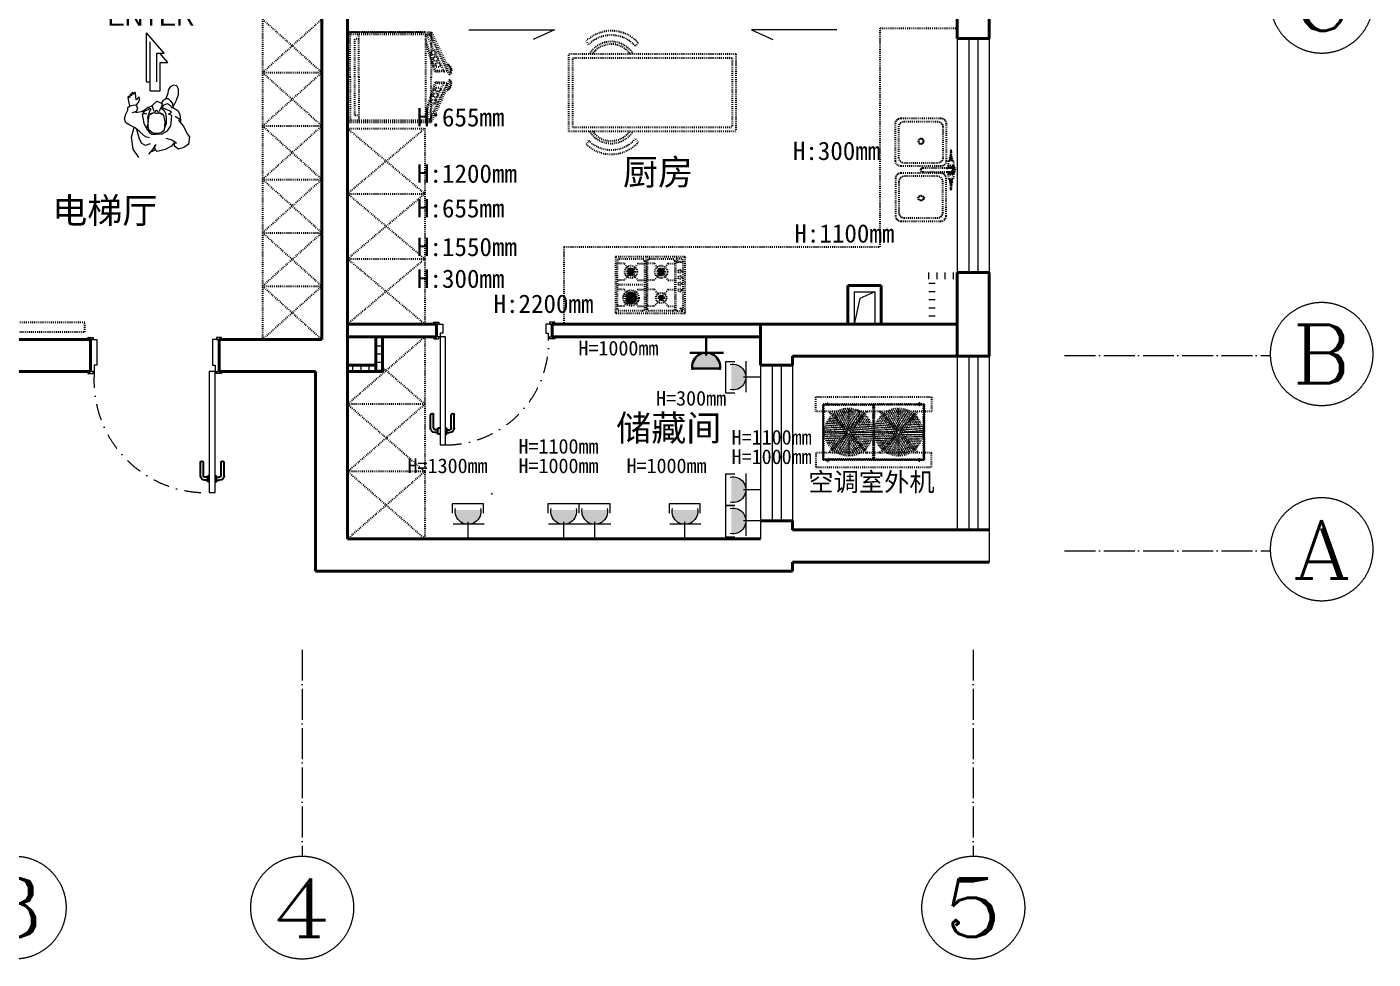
# Model space of a CAD drawing. Header units: millimetres. Extents: x -64529 to 3079702, y -28926 to 77119.
# Drawn here: x -51058 to -40590, y -1247 to 6000 of the extents above; entities that cross this region are included whole.
import ezdxf
from ezdxf.enums import TextEntityAlignment as Align

# ---------------------------------------------------------------- set-up
doc = ezdxf.new("R2010")
doc.units = ezdxf.units.MM
doc.header["$LTSCALE"] = 10
for name, pattern in [('ACAD_ISO03W100', [30, 12, -18]), ('ACAD_ISO04W100', [30.5, 24, -3, 0.5, -3]), ('DASH', [0.35, 0.25, -0.1]), ('DASHDOT', [25.4, 12.7, -6.35, 0, -6.35])]:
    doc.linetypes.add(name, pattern=pattern)
doc.layers.get('0').update_dxf_attribs({"color": 255})
for name, color, linetype, lineweight in [('1原始户型图', 7, 'Continuous', 40), ('1弱电插座布置图', 6, 'Continuous', 30), ('1强电插座布置图', 1, 'Continuous', 30), ('A__轴线', 3, 'ACAD_ISO04W100', 0), ('P—平面—门', 250, 'Continuous', 0), ('入户小人', 251, 'Continuous', 5), ('图层1', 7, 'Continuous', 40), ('墙', 6, 'Continuous', 0), ('实创-家具', 1, 'Continuous', 5), ('家具线', 52, 'Continuous', 15), ('平面', 45, 'Continuous', 5), ('新建墙', 1, 'Continuous', 0), ('标注', 250, 'Continuous', 0), ('门窗', 5, 'Continuous', 9), ('黄安－轨迹', 144, 'DASHDOT', 15)]:
    doc.layers.add(name, color=color, linetype=linetype, lineweight=lineweight)
for name, color, linetype in [('A—缺憾分析文字', 40, 'Continuous'), ('家具内线', 8, 'Continuous'), ('家具细线', 38, 'Continuous')]:
    doc.layers.add(name, color=color, linetype=linetype)
doc.styles.add('_TCH_AXIS', font='COMPLEX', dxfattribs={"bigfont": 'GBCBIG'})
doc.styles.add('COMPLEX', font='COMPLEX')
doc.styles.get("Standard").update_dxf_attribs({"font": ''})
doc.styles.add('宋体', font='', dxfattribs={"height": 2.5})
doc.styles.get('Standard').set_extended_font_data('SimSun')
doc.styles.get('宋体').set_extended_font_data('SimSun')

# ---------------------------------------------------------------- blocks, each defined once
blk = doc.blocks.new('fewfwfew')
at = {"layer": '家具内线'}
for p, q in [((708264.2, 17855.9), (708264.2, 17817.3)), ((708273.9, 17855.9), (708264.2, 17855.9)), ((708312.4, 17855.9), (708322, 17855.9)), ((708322, 17855.9), (708322, 17817.3)), ((708216.1, 17817.3), (708216.1, 17730.6)), ((708235.3, 17817.3), (708235.3, 17730.6)), ((708264.2, 17846.2), (708245, 17846.2)), ((708264.2, 17826.9), (708245, 17826.9)), ((708273.9, 17817.3), (708264.2, 17817.3)), ((708312.4, 17817.3), (708322, 17817.3)), ((708322, 17846.2), (708341.3, 17846.2)), ((708322, 17826.9), (708341.3, 17826.9)), ((708351, 17817.3), (708351, 17730.6)), ((708370.2, 17817.3), (708370.2, 17730.6))]:
    blk.add_line(p, q, dxfattribs=at)
for centre, radius, start, end in [((708245, 17817.3), 28.9, 90, 180), ((708245, 17817.3), 9.63, 90, 180), ((708341.3, 17817.3), 28.9, 0, 90), ((708341.3, 17817.3), 9.63, 0, 90), ((708225.7, 17730.6), 9.63, 180, 0), ((708360.6, 17730.6), 9.63, 180, 0)]:
    blk.add_arc(centre, radius, start, end, dxfattribs=at)
blk = doc.blocks.new('_AXISO')
blk.add_circle((0, 0), 0.5)
at = {"style": 'COMPLEX', "width": 1.041667}
blk.add_attdef('A', text='', height=0.56, rotation=360, dxfattribs=at).set_placement((0.74875, -0.28), (1.24875, -0.28), align=Align.FIT)
blk = doc.blocks.new('20180421.144813')
at = {"layer": 'A__轴线'}
for p, q in [((21540, 4692), (23139, 4692)), ((21540, 3175), (23139, 3175)), ((15611, 2405), (15611, 800)), ((20830, 2405), (20830, 800))]:
    blk.add_line(p, q, dxfattribs=at)
ref = blk.add_blockref('_AXISO', (23539, 7444), dxfattribs=dict(at, xscale=-800, yscale=800, zscale=800))
ref.add_attrib('A', 'C', dxfattribs={"color": 7, "height": 453, "style": '_TCH_AXIS', "width": 1.4}).set_placement((23312, 7217), (23765, 7217), align=Align.FIT)
ref = blk.add_blockref('_AXISO', (23539, 4704), dxfattribs=dict(at, xscale=-800, yscale=800, zscale=800))
ref.add_attrib('A', 'B', dxfattribs={"color": 7, "height": 453, "style": '_TCH_AXIS', "width": 1.235294}).set_placement((23312, 4477), (23765, 4477), align=Align.FIT)
ref = blk.add_blockref('_AXISO', (23539, 3186), dxfattribs=dict(at, xscale=-800, yscale=800, zscale=800))
ref.add_attrib('A', 'A', dxfattribs={"color": 7, "height": 453, "style": '_TCH_AXIS', "width": 1.166667}).set_placement((23312, 2960), (23765, 2960), align=Align.FIT)
ref = blk.add_blockref('_AXISO', (13375, 400), dxfattribs=dict(at, xscale=800, yscale=800, zscale=800, rotation=179.9999965934954))
ref.add_attrib('A', '3', dxfattribs={"color": 7, "height": 453, "rotation": 360, "style": '_TCH_AXIS', "width": 1.5}).set_placement((13148, 174), (13601, 174), align=Align.FIT)
ref = blk.add_blockref('_AXISO', (15611, 400), dxfattribs=dict(at, xscale=800, yscale=800, zscale=800, rotation=179.9999965934954))
ref.add_attrib('A', '4', dxfattribs={"color": 7, "height": 453, "rotation": 360, "style": '_TCH_AXIS', "width": 1.3125}).set_placement((15384, 174), (15837, 174), align=Align.FIT)
ref = blk.add_blockref('_AXISO', (20830, 400), dxfattribs=dict(at, xscale=800, yscale=800, zscale=800, rotation=179.9999965934954))
ref.add_attrib('A', '5', dxfattribs={"color": 7, "height": 453, "rotation": 360, "style": '_TCH_AXIS', "width": 1.5}).set_placement((20603, 174), (21056, 174), align=Align.FIT)
blk = doc.blocks.new('20180409.201236')
at = {"layer": '入户小人'}
for p, q in [((1727, 812), (1590, 971)), ((1590, 590), (1590, 971)), ((1727, 812), (1590, 971)), ((1590, 590), (1590, 971)), ((1617, 520), (1617, 900)), ((1617, 520), (1617, 900)), ((1670, 812), (1727, 812)), ((1670, 590), (1670, 812)), ((1670, 812), (1727, 812)), ((1670, 590), (1670, 812)), ((1754, 741), (1693, 812)), ((1754, 741), (1693, 812)), ((1696, 741), (1754, 741)), ((1696, 520), (1696, 741)), ((1696, 741), (1754, 741)), ((1696, 520), (1696, 741)), ((1590, 590), (1617, 590)), ((1590, 590), (1617, 590)), ((1758, 524), (1755, 498)), ((1758, 524), (1755, 498)), ((1774, 550), (1758, 524)), ((1774, 550), (1758, 524)), ((1798, 564), (1774, 550)), ((1798, 564), (1774, 550)), ((1826, 558), (1798, 564)), ((1826, 558), (1798, 564)), ((1838, 532), (1826, 558)), ((1838, 532), (1826, 558)), ((1839, 490), (1838, 532)), ((1839, 490), (1838, 532)), ((1448, 476), (1445, 470)), ((1448, 476), (1445, 470)), ((1445, 470), (1449, 437)), ((1445, 470), (1449, 437)), ((1454, 475), (1448, 476)), ((1454, 475), (1448, 476)), ((1449, 437), (1458, 403)), ((1449, 437), (1458, 403)), ((1458, 464), (1454, 475)), ((1458, 464), (1454, 475)), ((1463, 490), (1458, 464)), ((1463, 490), (1458, 464)), ((1464, 493), (1463, 490)), ((1464, 493), (1463, 490)), ((1471, 492), (1464, 493)), ((1471, 492), (1464, 493)), ((1472, 481), (1471, 492)), ((1472, 481), (1471, 492)), ((1475, 504), (1472, 481)), ((1475, 504), (1472, 481)), ((1478, 507), (1475, 504)), ((1478, 507), (1475, 504)), ((1486, 502), (1478, 507)), ((1486, 502), (1478, 507)), ((1489, 490), (1486, 502)), ((1489, 490), (1486, 502)), ((1490, 501), (1489, 490)), ((1490, 501), (1489, 490)), ((1498, 509), (1490, 501)), ((1498, 509), (1490, 501)), ((1504, 502), (1498, 509)), ((1504, 502), (1498, 509)), ((1509, 450), (1504, 502)), ((1509, 450), (1504, 502)), ((1518, 458), (1509, 450)), ((1518, 458), (1509, 450)), ((1512, 412), (1527, 429)), ((1512, 412), (1527, 429)), ((1529, 473), (1518, 458)), ((1529, 473), (1518, 458)), ((1527, 429), (1536, 458)), ((1527, 429), (1536, 458)), ((1536, 458), (1529, 473)), ((1536, 458), (1529, 473)), ((1617, 520), (1696, 520)), ((1617, 520), (1696, 520)), ((1633, 406), (1670, 438)), ((1633, 406), (1670, 438)), ((1670, 438), (1712, 420)), ((1670, 438), (1712, 420)), ((1717, 443), (1705, 429)), ((1717, 443), (1705, 429)), ((1712, 420), (1705, 395)), ((1712, 420), (1705, 395)), ((1740, 457), (1717, 443)), ((1740, 457), (1717, 443)), ((1726, 412), (1752, 421)), ((1726, 412), (1752, 421)), ((1755, 498), (1740, 460)), ((1755, 498), (1740, 460)), ((1760, 458), (1740, 457)), ((1760, 458), (1740, 457)), ((1752, 421), (1775, 406)), ((1752, 421), (1775, 406)), ((1778, 440), (1760, 458)), ((1778, 440), (1760, 458)), ((1794, 420), (1778, 440)), ((1794, 420), (1778, 440)), ((1797, 388), (1794, 420)), ((1797, 388), (1794, 420)), ((1800, 401), (1823, 446)), ((1800, 401), (1823, 446)), ((1823, 446), (1839, 490)), ((1823, 446), (1839, 490)), ((1419, 303), (1429, 337)), ((1419, 303), (1429, 337)), ((1429, 337), (1445, 368)), ((1429, 337), (1445, 368)), ((1445, 389), (1461, 403)), ((1445, 389), (1461, 403)), ((1445, 368), (1445, 389)), ((1445, 368), (1445, 389)), ((1461, 403), (1494, 411)), ((1461, 403), (1494, 411)), ((1503, 357), (1475, 349)), ((1503, 357), (1475, 349)), ((1494, 411), (1509, 407)), ((1494, 411), (1509, 407)), ((1510, 362), (1503, 357)), ((1510, 362), (1503, 357)), ((1504, 354), (1520, 354)), ((1504, 354), (1520, 354)), ((1509, 407), (1518, 385)), ((1509, 407), (1518, 385)), ((1518, 385), (1510, 362)), ((1518, 385), (1510, 362)), ((1520, 354), (1549, 360)), ((1520, 354), (1549, 360)), ((1549, 360), (1570, 368)), ((1549, 360), (1570, 368)), ((1590, 342), (1556, 339)), ((1590, 342), (1556, 339)), ((1556, 339), (1561, 309)), ((1556, 339), (1561, 309)), ((1576, 362), (1561, 351)), ((1576, 362), (1561, 351)), ((1561, 351), (1590, 342)), ((1561, 351), (1590, 342)), ((1570, 368), (1604, 394)), ((1570, 368), (1604, 394)), ((1601, 371), (1576, 362)), ((1601, 371), (1576, 362)), ((1599, 314), (1611, 355)), ((1599, 314), (1611, 355)), ((1605, 277), (1599, 314)), ((1605, 277), (1599, 314)), ((1618, 383), (1601, 371)), ((1618, 383), (1601, 371)), ((1604, 394), (1608, 378)), ((1604, 394), (1608, 378)), ((1607, 308), (1609, 329)), ((1607, 308), (1609, 329)), ((1609, 329), (1615, 339)), ((1609, 329), (1615, 339)), ((1611, 394), (1625, 400)), ((1611, 394), (1625, 400)), ((1611, 355), (1619, 372)), ((1611, 355), (1619, 372)), ((1615, 339), (1622, 344)), ((1615, 339), (1622, 344)), ((1625, 374), (1618, 383)), ((1625, 374), (1618, 383)), ((1619, 372), (1625, 374)), ((1619, 372), (1625, 374)), ((1633, 343), (1619, 335)), ((1633, 343), (1619, 335)), ((1622, 344), (1638, 349)), ((1622, 344), (1638, 349)), ((1625, 400), (1630, 401)), ((1625, 400), (1630, 401)), ((1642, 381), (1633, 406)), ((1642, 381), (1633, 406)), ((1651, 348), (1633, 343)), ((1651, 348), (1633, 343)), ((1638, 349), (1652, 350)), ((1638, 349), (1652, 350)), ((1648, 358), (1642, 381)), ((1648, 358), (1642, 381)), ((1664, 344), (1651, 348)), ((1664, 344), (1651, 348)), ((1652, 350), (1658, 358)), ((1652, 350), (1658, 358)), ((1658, 358), (1663, 366)), ((1658, 358), (1663, 366)), ((1663, 366), (1667, 368)), ((1663, 366), (1667, 368)), ((1674, 344), (1664, 344)), ((1674, 344), (1664, 344)), ((1667, 368), (1673, 365)), ((1667, 368), (1673, 365)), ((1673, 365), (1679, 357)), ((1673, 365), (1679, 357)), ((1683, 345), (1674, 344)), ((1683, 345), (1674, 344)), ((1679, 357), (1682, 349)), ((1679, 357), (1682, 349)), ((1682, 349), (1687, 349)), ((1682, 349), (1687, 349)), ((1696, 343), (1683, 345)), ((1696, 343), (1683, 345)), ((1687, 349), (1696, 348)), ((1687, 349), (1696, 348)), ((1696, 380), (1688, 360)), ((1696, 380), (1688, 360)), ((1688, 360), (1688, 358)), ((1688, 360), (1688, 358)), ((1705, 395), (1696, 380)), ((1705, 395), (1696, 380)), ((1696, 348), (1710, 341)), ((1696, 348), (1710, 341)), ((1710, 335), (1696, 343)), ((1710, 335), (1696, 343)), ((1705, 386), (1726, 366)), ((1705, 386), (1726, 366)), ((1709, 391), (1726, 412)), ((1709, 391), (1726, 412)), ((1726, 383), (1709, 391)), ((1726, 383), (1709, 391)), ((1710, 341), (1721, 329)), ((1710, 341), (1721, 329)), ((1721, 329), (1727, 304)), ((1721, 329), (1727, 304)), ((1742, 374), (1726, 383)), ((1742, 374), (1726, 383)), ((1726, 366), (1738, 339)), ((1726, 366), (1738, 339)), ((1738, 339), (1743, 300)), ((1738, 339), (1743, 300)), ((1768, 365), (1742, 374)), ((1768, 365), (1742, 374)), ((1760, 337), (1784, 354)), ((1760, 337), (1784, 354)), ((1787, 328), (1760, 337)), ((1787, 328), (1760, 337)), ((1784, 354), (1768, 365)), ((1784, 354), (1768, 365)), ((1775, 406), (1784, 389)), ((1775, 406), (1784, 389)), ((1783, 296), (1787, 328)), ((1783, 296), (1787, 328)), ((1784, 389), (1803, 386)), ((1784, 389), (1803, 386)), ((1803, 386), (1835, 363)), ((1803, 386), (1835, 363)), ((1812, 322), (1844, 302)), ((1812, 322), (1844, 302)), ((1835, 363), (1849, 332)), ((1835, 363), (1849, 332)), ((1849, 332), (1853, 294)), ((1849, 332), (1853, 294)), ((1429, 270), (1419, 303)), ((1429, 270), (1419, 303)), ((1460, 253), (1429, 270)), ((1460, 253), (1429, 270)), ((1500, 231), (1460, 253)), ((1500, 231), (1460, 253)), ((1472, 159), (1494, 234)), ((1472, 159), (1494, 234)), ((1538, 201), (1500, 231)), ((1538, 201), (1500, 231)), ((1535, 144), (1515, 218)), ((1535, 144), (1515, 218)), ((1561, 309), (1567, 268)), ((1561, 309), (1567, 268)), ((1567, 268), (1578, 244)), ((1567, 268), (1578, 244)), ((1578, 244), (1596, 213)), ((1578, 244), (1596, 213)), ((1594, 237), (1603, 267)), ((1594, 237), (1603, 267)), ((1598, 235), (1594, 237)), ((1598, 235), (1594, 237)), ((1596, 213), (1613, 195)), ((1596, 213), (1613, 195)), ((1605, 239), (1598, 235)), ((1605, 239), (1598, 235)), ((1601, 282), (1607, 308)), ((1601, 282), (1607, 308)), ((1603, 249), (1601, 282)), ((1603, 249), (1601, 282)), ((1607, 216), (1603, 249)), ((1607, 216), (1603, 249)), ((1628, 198), (1607, 216)), ((1628, 198), (1607, 216)), ((1726, 217), (1719, 205)), ((1726, 217), (1719, 205)), ((1730, 239), (1726, 217)), ((1730, 239), (1726, 217)), ((1727, 304), (1731, 279)), ((1727, 304), (1731, 279)), ((1727, 238), (1731, 235)), ((1727, 238), (1731, 235)), ((1732, 261), (1730, 239)), ((1732, 261), (1730, 239)), ((1731, 279), (1732, 261)), ((1731, 279), (1732, 261)), ((1734, 237), (1731, 260)), ((1734, 237), (1731, 260)), ((1731, 235), (1734, 237)), ((1731, 235), (1734, 237)), ((1743, 262), (1735, 242)), ((1743, 262), (1735, 242)), ((1743, 300), (1743, 262)), ((1743, 300), (1743, 262)), ((1752, 208), (1777, 248)), ((1752, 208), (1777, 248)), ((1777, 248), (1783, 296)), ((1777, 248), (1783, 296)), ((1844, 302), (1841, 286)), ((1844, 302), (1841, 286)), ((1841, 286), (1876, 244)), ((1841, 286), (1876, 244)), ((1853, 294), (1853, 271)), ((1853, 294), (1853, 271)), ((1876, 244), (1905, 185)), ((1876, 244), (1905, 185)), ((1486, 67), (1472, 159)), ((1486, 67), (1472, 159)), ((1553, 109), (1535, 144)), ((1553, 109), (1535, 144)), ((1581, 161), (1538, 201)), ((1581, 161), (1538, 201)), ((1582, 95), (1553, 109)), ((1582, 95), (1553, 109)), ((1613, 153), (1581, 161)), ((1613, 153), (1581, 161)), ((1618, 107), (1582, 95)), ((1618, 107), (1582, 95)), ((1613, 195), (1630, 182)), ((1613, 195), (1630, 182)), ((1648, 189), (1628, 198)), ((1648, 189), (1628, 198)), ((1630, 182), (1665, 182)), ((1630, 182), (1665, 182)), ((1677, 188), (1648, 189)), ((1677, 188), (1648, 189)), ((1665, 182), (1711, 184)), ((1665, 182), (1711, 184)), ((1703, 192), (1677, 188)), ((1703, 192), (1677, 188)), ((1719, 205), (1703, 192)), ((1719, 205), (1703, 192)), ((1711, 184), (1752, 208)), ((1711, 184), (1752, 208)), ((1781, 139), (1743, 150)), ((1781, 139), (1743, 150)), ((1823, 112), (1781, 139)), ((1823, 112), (1781, 139)), ((1801, 116), (1784, 89)), ((1801, 116), (1784, 89)), ((1807, 89), (1806, 115)), ((1806, 115), (1823, 112)), ((1807, 89), (1806, 115)), ((1806, 115), (1823, 112)), ((1916, 106), (1879, 78)), ((1916, 106), (1879, 78)), ((1905, 185), (1922, 161)), ((1905, 185), (1922, 161)), ((1922, 161), (1916, 106)), ((1922, 161), (1916, 106)), ((1529, 0), (1486, 67)), ((1529, 0), (1486, 67)), ((1639, 66), (1605, 26)), ((1639, 66), (1605, 26)), ((1657, 57), (1621, 43)), ((1657, 57), (1621, 43)), ((1653, 93), (1639, 66)), ((1653, 93), (1639, 66)), ((1653, 86), (1663, 101)), ((1663, 101), (1653, 93)), ((1653, 86), (1663, 101)), ((1663, 101), (1653, 93)), ((1656, 64), (1653, 86)), ((1656, 64), (1653, 86)), ((1673, 49), (1656, 64)), ((1673, 49), (1656, 64)), ((1735, 63), (1673, 49)), ((1735, 63), (1673, 49)), ((1784, 89), (1735, 63)), ((1784, 89), (1735, 63)), ((1838, 67), (1807, 89)), ((1838, 67), (1807, 89)), ((1879, 78), (1838, 67)), ((1879, 78), (1838, 67))]:
    blk.add_line(p, q, dxfattribs=at)
at = {"layer": '入户小人', "insert": (1965, 1026), "char_height": 150, "width": 1965.4, "attachment_point": 9}
blk.add_mtext('\\fﾺￚￌﾣﾤ|b0|i0|c134|p2;ENTER', dxfattribs=at)
blk = doc.blocks.new('fhrhrthrthr')
at = {"layer": '1强电插座布置图', "linetype": 'ByBlock'}
h = blk.add_hatch(color=1, dxfattribs=at)
edge = h.paths.add_edge_path()
edge.add_ellipse((202250, 8956), major_axis=(-76.8, -76.8), ratio=1, start_angle=308.0428, end_angle=501.9572, ccw=False)
edge.add_line((202142, 8969), (202358, 8969))
at = {"layer": '1强电插座布置图', "color": 1}
for p, q in [((202142, 8969), (202358, 8969)), ((202114, 8847), (202378, 8847)), ((202205, 8857), (202205, 8857)), ((202250, 8724), (202250, 8868))]:
    blk.add_line(p, q, dxfattribs=at)
blk.add_ellipse((202250, 8956), major_axis=(0, 109), ratio=1, start_param=1.348329, end_param=4.934795, dxfattribs=at)
blk = doc.blocks.new('20180505.12473001')
at = {"layer": '标注', "linetype": 'ByBlock'}
h = blk.add_hatch(color=1, dxfattribs=at)
edge = h.paths.add_edge_path()
edge.add_ellipse((213, 125), major_axis=(0, 99.8), ratio=1, start_angle=-6.9343, end_angle=186.9801, ccw=False)
edge.add_line((225, 224), (225, 26))
at = {"layer": '标注', "color": 1}
for p, q in [((113, 0, 0), (113, 242, 0)), ((0, 125, 0), (132, 125, 0))]:
    blk.add_line(p, q, dxfattribs=at)
at = {"layer": '标注', "color": 1, "elevation": 0}
blk.add_lwpolyline([(200, 5), (272, 5), (272, 248), (200, 248)], dxfattribs=at)
at = {"layer": '标注', "color": 1, "extrusion": (0, 0, -1)}
blk.add_ellipse((213, 125, 0), major_axis=(0, 99.8), ratio=1, start_param=2.918756, end_param=6.505223, dxfattribs=at)

msp = doc.modelspace()

# ---------------------------------------------------------------- hatches: boundary and pattern name
at = {"layer": 'A—缺憾分析文字', "linetype": 'ACAD_ISO03W100', "ltscale": 0.05}
h = msp.add_hatch(color=250, dxfattribs=at)
edge = h.paths.add_edge_path()
edge.add_arc((-46361, 4095.6), 24.3, 0, 360)
h = msp.add_hatch(color=250, dxfattribs=at)
edge = h.paths.add_edge_path()
edge.add_arc((-46126.1, 4095.6), 24.3, 0, 360)
h = msp.add_hatch(color=250, dxfattribs=at)
edge = h.paths.add_edge_path()
edge.add_arc((-46361, 3893.1), 40.5, 0, 360)
h = msp.add_hatch(color=250, dxfattribs=at)
edge = h.paths.add_edge_path()
edge.add_arc((-46126.1, 3892.7), 16.2, 0, 360)
at = {"layer": '新建墙', "lineweight": 0}
h = msp.add_hatch(dxfattribs=at)
h.set_pattern_fill('ANSI31', color=1, scale=20, angle=45, style=0)
h.set_pattern_definition([(90, (-44044.15, 4039.9), (-63.5, 0), [])])
h.paths.add_polyline_path([(-44044.2, 4089.9), (-43824.2, 4089.9), (-43824.2, 4039.9), (-44044.2, 4039.9)])
h = msp.add_hatch(dxfattribs=at)
h.set_pattern_fill('ANSI31', color=1, scale=20, angle=135, style=0)
h.set_pattern_definition([(180, (-44044.15, 3689.9), (-7e-15, -63.5), [])])
h.paths.add_polyline_path([(-44044.2, 4039.9), (-43994.2, 4039.9), (-43994.2, 3689.9), (-44044.2, 3689.9)])
h = msp.add_hatch(dxfattribs=at)
h.set_pattern_fill('ANSI31', color=1, scale=20, angle=135, style=0)
h.set_pattern_definition([(180, (-720734.386, 21936.374), (-1e-14, -63.5), [])])
h.paths.add_polyline_path([(-48344.2, 3319.9), (-48294.2, 3319.9), (-48294.2, 3589.9), (-48344.2, 3589.9)])
h = msp.add_hatch(dxfattribs=at)
h.set_pattern_fill('ANSI31', color=1, scale=20, angle=45, style=0)
h.set_pattern_definition([(90, (-720734.386, 21936.374), (-63.5, 1e-14), [])])
h.paths.add_polyline_path([(-48344.2, 3319.9), (-48344.2, 3369.9), (-48564.2, 3369.9), (-48564.2, 3319.9)])

# ---------------------------------------------------------------- linework, layer by layer
at = {"color": 251, "lineweight": 0}
for p in [(-47964.2, 3066.6), (-47964.2, 2543.2)]:
    msp.add_point(p, dxfattribs=at)
at = {"color": 251, "linetype": 'DASH', "lineweight": 0, "ltscale": 100}
msp.add_point((-47442.2, 2369.9), dxfattribs=at)
at = {"layer": 'A—缺憾分析文字', "color": 250, "linetype": 'ACAD_ISO03W100', "ltscale": 0.05}
for p, q in [((-49225.8, 6059.9), (-49225.8, 3569.9)), ((-44424.2, 4289.9), (-44424.2, 5989.9)), ((-44424.2, 5989.9), (-43824.2, 5989.9)), ((-48564.2, 5959.9), (-47914.2, 5959.9)), ((-47964.2, 5959.9), (-48564.2, 5959.9)), ((-48564.2, 5944.9), (-47914.2, 5944.9)), ((-48544.2, 5609.9), (-48544.2, 5944.9)), ((-48477.4, 5907.1), (-48507.7, 5907.1)), ((-48507.7, 5312.7), (-48507.7, 5907.1)), ((-48477.4, 5609.9), (-48477.4, 5944.9)), ((-47958.6, 5944.9), (-47958.6, 5274.9)), ((-47958.6, 5929.5), (-47924.7, 5936.3)), ((-47876.4, 5657.5), (-47958.6, 5906.1)), ((-47884.2, 5650.4), (-47957.6, 5876.7)), ((-47948.9, 5931.4), (-47813.8, 5653.2)), ((-47924.7, 5936.3), (-47789.6, 5658)), ((-47923.7, 5950.8), (-47909.2, 5953.7)), ((-47773.6, 5630.6), (-47923.7, 5950.8)), ((-47914.2, 5959.9), (-47914.2, 5609.9)), ((-47909.2, 5953.7), (-47759.1, 5633.6)), ((-46691, 5862.6), (-46708.7, 5892)), ((-46326.4, 5850.7), (-46304.2, 5876)), ((-46844.2, 5189.9), (-46844.2, 5789.9)), ((-46844.2, 5789.9), (-45544.2, 5789.9)), ((-46814.2, 5219.9), (-46814.2, 5759.9)), ((-46814.2, 5759.9), (-45574.2, 5759.9)), ((-45574.2, 5759.9), (-45574.2, 5219.9)), ((-45544.2, 5789.9), (-45544.2, 5189.9)), ((-47813.8, 5653.2), (-47884.2, 5650.4)), ((-47816.2, 5659.9), (-47876.4, 5657.5)), ((-47813.8, 5653.2), (-47789.6, 5658)), ((-49225.8, 5644.9), (-48764.2, 5644.9)), ((-48544.2, 5609.9), (-48544.2, 5274.9)), ((-48477.4, 5609.9), (-48477.4, 5274.9)), ((-47876.4, 5562.3), (-47958.6, 5313.7)), ((-47884.2, 5569.4), (-47957.6, 5343.1)), ((-47948.9, 5288.4), (-47813.8, 5566.6)), ((-47924.7, 5283.5), (-47789.6, 5561.8)), ((-47773.6, 5589.2), (-47923.7, 5269)), ((-47914.2, 5259.9), (-47914.2, 5609.9)), ((-47909.2, 5266.1), (-47759.1, 5586.2)), ((-47813.8, 5566.6), (-47884.2, 5569.4)), ((-47816.2, 5559.9), (-47876.4, 5562.3)), ((-47813.8, 5566.6), (-47789.6, 5561.8)), ((-47773.6, 5630.6), (-47759.1, 5633.6)), ((-47773.6, 5589.2), (-47759.1, 5586.2)), ((-47762.4, 5642.8), (-47764.8, 5649.5)), ((-47762.4, 5577), (-47764.8, 5570.3)), ((-48564.2, 5274.9), (-47914.2, 5274.9)), ((-48564.2, 5259.9), (-47914.2, 5259.9)), ((-48507.7, 5312.7), (-48477.4, 5312.7)), ((-47958.6, 5290.3), (-47924.7, 5283.5)), ((-47923.7, 5269), (-47909.2, 5266.1)), ((-44304.5, 4957.9), (-44304.5, 5248.4)), ((-44260.6, 5289.9), (-43953, 5289.9)), ((-44234.2, 5265), (-43979.3, 5265)), ((-43909, 5248.4), (-43909, 4957.9)), ((-49225.8, 5229.9), (-48764.2, 5229.9)), ((-46844.2, 5189.9), (-45544.2, 5189.9)), ((-46814.2, 5219.9), (-45574.2, 5219.9)), ((-44278.1, 4982.8), (-44278.1, 5223.5)), ((-43935.4, 5223.5), (-43935.6, 4979)), ((-46691, 5117.2), (-46708.7, 5087.8)), ((-46326.4, 5129.1), (-46304.2, 5103.8)), ((-43979.3, 4941.3), (-44234.2, 4941.3)), ((-43895.4, 4921.5), (-43849.6, 4921.5)), ((-43895.4, 4921.5), (-43849.6, 4921.5)), ((-43893.9, 4924.6), (-43851.1, 4924.6)), ((-43893.9, 4924.6), (-43851.1, 4924.6)), ((-43863.4, 4958.2), (-43881.6, 4958.2)), ((-44304.5, 4821.9), (-44304.5, 4531.4)), ((-43979.3, 4838.5), (-44234.2, 4838.5)), ((-43909, 4531.4), (-43909, 4821.9)), ((-43895.4, 4854.9), (-43849.6, 4854.9)), ((-43893.9, 4851.9), (-43851.1, 4851.9)), ((-43863.4, 4818.3), (-43881.6, 4818.3)), ((-49225.8, 4814.9), (-48764.2, 4814.9)), ((-44278.1, 4797), (-44278.1, 4556.3)), ((-43935.4, 4556.3), (-43935.4, 4797)), ((-48564.2, 4703.2), (-47964.2, 4703.2)), ((-44234.2, 4514.8), (-43979.3, 4514.8)), ((-49225.8, 4399.9), (-48764.2, 4399.9)), ((-44260.6, 4489.9), (-43953, 4489.9)), ((-48564.2, 4196.6), (-47964.2, 4196.6)), ((-46882.5, 4289.9), (-44424.2, 4289.9)), ((-46882.5, 4289.9), (-46882.5, 3689.9)), ((-46482.5, 4207), (-46482.5, 3781)), ((-45945.5, 4212.7), (-46476.8, 4212.7)), ((-46243.5, 4212.7), (-46243.5, 3775.3)), ((-46011.6, 3799.6), (-46011.6, 4188.4)), ((-45964.1, 4196.5), (-46003.5, 4196.5)), ((-45956, 3799.6), (-45956, 4188.4)), ((-45939.8, 3781), (-45939.8, 4207)), ((-46413.6, 4160), (-46466.3, 4160)), ((-46308.3, 4160), (-46413.6, 4030.4)), ((-46413.6, 4160), (-46308.3, 4030.4)), ((-46308.3, 4160), (-46255.7, 4160)), ((-46178.7, 4160), (-46231.4, 4160)), ((-46178.7, 4160), (-46073.4, 4030.4)), ((-46073.4, 4160), (-46178.7, 4030.4)), ((-46073.4, 4160), (-46020.8, 4160)), ((-46006.2, 4175.4), (-45959.6, 4175.4)), ((-46004.1, 4165.8), (-45998.4, 4184.7)), ((-46001.2, 4165.8), (-45995.4, 4184.7)), ((-45997.4, 4165.8), (-45991.6, 4184.7)), ((-45982.6, 4169.1), (-45977.7, 4180.2)), ((-45979.3, 4169.1), (-45974.4, 4180.2)), ((-45975.4, 4169.1), (-45970.5, 4180.2)), ((-45971.1, 4169.1), (-45966.2, 4180.2)), ((-45966.6, 4169.1), (-45961.6, 4180.2)), ((-49225.8, 3984.9), (-48764.2, 3984.9)), ((-46413.6, 4030.4), (-46466.3, 4030.4)), ((-46255.7, 3994), (-46466.3, 3994)), ((-46308.3, 4030.4), (-46255.7, 4030.4)), ((-46178.7, 4030.4), (-46231.4, 4030.4)), ((-46073.4, 4030.4), (-46020.8, 4030.4)), ((-46413.6, 3957.5), (-46466.3, 3957.5)), ((-46413.6, 3957.5), (-46308.3, 3827.9)), ((-46308.3, 3957.5), (-46413.6, 3827.9)), ((-46308.3, 3957.5), (-46255.7, 3957.5)), ((-46178.7, 3957.5), (-46231.4, 3957.5)), ((-46073.4, 3957.5), (-46178.7, 3827.9)), ((-46178.7, 3957.5), (-46073.4, 3827.9)), ((-46073.4, 3957.5), (-46020.8, 3957.5)), ((-46476.8, 3775.3), (-45945.5, 3775.3)), ((-46413.6, 3827.9), (-46466.3, 3827.9)), ((-46308.3, 3827.9), (-46255.7, 3827.9)), ((-46178.7, 3827.9), (-46231.4, 3827.9)), ((-46073.4, 3827.9), (-46020.8, 3827.9)), ((-46003.5, 3791.5), (-45964.1, 3791.5)), ((-47964.2, 3589.9), (-48564.2, 3066.6)), ((-47964.2, 3589.9), (-47964.2, 2019.9)), ((-47964.2, 3066.6), (-48294.2, 3354)), ((-47964.2, 3066.6), (-48564.2, 3066.6)), ((-48564.2, 3066.6), (-47964.2, 2543.2)), ((-48564.2, 2543.2), (-47964.2, 3066.6)), ((-44816.2, 3001.8), (-44807.8, 3009.4)), ((-44681.7, 2853.3), (-44816.2, 3001.8)), ((-44674.6, 2862.3), (-44807.8, 3009.4)), ((-44668, 2863.9), (-44668, 3033.7)), ((-44665.8, 2863.8), (-44531.4, 3012.2)), ((-44656.2, 2857.5), (-44523, 3004.6)), ((-44531.4, 3012.2), (-44523, 3004.6)), ((-44425.3, 3004.6), (-44416.9, 3012.2)), ((-44292.1, 2857.5), (-44425.3, 3004.6)), ((-44282.5, 2863.8), (-44416.9, 3012.2)), ((-44280.3, 2863.9), (-44280.3, 3033.7)), ((-44273.7, 2862.3), (-44140.5, 3009.4)), ((-44266.6, 2853.3), (-44132.1, 3001.8)), ((-44132.1, 3001.8), (-44140.5, 3009.4)), ((-44852, 2849.8), (-44682.2, 2849.8)), ((-44816.1, 2697.9), (-44681.7, 2846.2)), ((-44807.7, 2690.2), (-44673.3, 2838.6)), ((-44668, 2835.6), (-44668, 2665.8)), ((-44531.3, 2687.2), (-44664.6, 2834.4)), ((-44522.9, 2694.9), (-44656.2, 2842)), ((-44653.9, 2849.8), (-44484.1, 2849.8)), ((-44294.4, 2849.8), (-44464.2, 2849.8)), ((-44425.4, 2694.9), (-44292.1, 2842)), ((-44417, 2687.2), (-44282.4, 2835.8)), ((-44280.3, 2835.6), (-44280.3, 2665.8)), ((-44140.6, 2690.2), (-44273.8, 2837.2)), ((-44132.2, 2697.9), (-44266.6, 2846.2)), ((-44096.3, 2849.8), (-44266.1, 2849.8)), ((-44816.1, 2697.9), (-44807.7, 2690.2)), ((-44531.3, 2687.2), (-44522.9, 2694.9)), ((-44425.4, 2694.9), (-44417, 2687.2)), ((-44132.2, 2697.9), (-44140.6, 2690.2)), ((-47964.2, 2543.2), (-48564.2, 2543.2)), ((-47964.2, 2543.2), (-48564.2, 2019.9)), ((-47964.2, 2019.9), (-48564.2, 2543.2))]:
    msp.add_line(p, q, dxfattribs=at)
for points in [[(-49225.8, 6059.9), (-48764.2, 5644.9), (-49225.8, 5229.9), (-48764.2, 4814.9), (-49225.8, 4399.9), (-48764.2, 3984.9), (-49225.8, 3569.9)], [(-48764.2, 6059.9), (-49225.8, 5644.9), (-48764.2, 5229.9), (-49225.8, 4814.9), (-48764.2, 4399.9), (-49225.8, 3984.9), (-48764.2, 3569.9)], [(-48564.2, 5209.9), (-47964.2, 4703.2), (-48564.2, 4196.6), (-47964.2, 3689.9)], [(-47964.2, 5209.9), (-48564.2, 4703.2), (-47964.2, 4196.6), (-48564.2, 3689.9)], [(-43953, 4916.4), (-44260.6, 4916.4)], [(-43953, 4863.4), (-44260.6, 4863.4)], [(-44474.2, 2633.3), (-44867.5, 2633.3), (-44867.5, 3066.3), (-44474.2, 3066.3)], [(-44474.2, 2633.3), (-44080.8, 2633.3), (-44080.8, 3066.3), (-44474.2, 3066.3)]]:
    msp.add_lwpolyline(points, dxfattribs=at)
for points in [[(-48564.2, 5209.9), (-47964.2, 5209.9), (-47964.2, 3689.9), (-48564.2, 3689.9)], [(-51774.5, 3629.1), (-50607.8, 3629.1), (-50607.8, 3700.7), (-51774.5, 3700.7)], [(-44924.2, 3122.9), (-44024.2, 3122.9), (-44024.2, 3009.7), (-44924.2, 3009.7)], [(-44867.5, 2633.3), (-44080.8, 2633.3), (-44080.8, 3066.3), (-44867.5, 3066.3)], [(-44474.2, 2633.3), (-44867.5, 2633.3), (-44867.5, 3066.3), (-44474.2, 3066.3)], [(-44080.8, 2633.3), (-44867.5, 2633.3), (-44867.5, 3066.3), (-44080.8, 3066.3)], [(-44479.8, 2638.9), (-44861.9, 2638.9), (-44861.9, 3060.6), (-44479.8, 3060.6)], [(-44474.2, 2633.3), (-44080.8, 2633.3), (-44080.8, 3066.3), (-44474.2, 3066.3)], [(-44468.5, 2638.9), (-44086.4, 2638.9), (-44086.4, 3060.6), (-44468.5, 3060.6)], [(-44924.2, 2576.7), (-44024.2, 2576.7), (-44024.2, 2689.9), (-44924.2, 2689.9)]]:
    msp.add_lwpolyline(points, close=True, dxfattribs=at)
for points in [[(-43903.9, 4902), (-44090.4, 4902, 0.1644179), (-44096.3, 4903.5, 0.849314), (-44096.3, 4873, 0.1644179), (-44090.4, 4874.5), (-43903.9, 4874.5, 0.107035), (-43895.4, 4862.8), (-43895.4, 4854.9), (-43893.9, 4851.9), (-43895.1, 4851.9), (-43891.6, 4819.7, 0.3922376), (-43890, 4818.3), (-43881.6, 4818.3), (-43881.6, 4794.4, -0.0954149), (-43874.6, 4769.4, -0.0178795), (-43874.9, 4750.5, 0.1108306), (-43874, 4735.7, 0.8413129), (-43871, 4735.7, 0.1108306), (-43870, 4750.5, -0.0178795), (-43870.4, 4769.4, -0.0915155), (-43863.4, 4794.4), (-43863.4, 4818.3), (-43853.6, 4818.3, 0.3922376), (-43852, 4819.7), (-43849.8, 4851.9), (-43851.1, 4851.9), (-43849.6, 4854.9), (-43849.6, 4862.8, 0.4459898), (-43849.6, 4913.7), (-43849.6, 4921.5), (-43851.1, 4924.6), (-43849.8, 4924.6), (-43852, 4956.8, 0.3922376), (-43853.6, 4958.2), (-43863.4, 4958.2), (-43863.4, 4982.1, -0.0915155), (-43870.4, 5007.1, -0.0178795), (-43870, 5025.9, 0.1108306), (-43871, 5040.8, 0.8413129), (-43874, 5040.8, 0.1108306), (-43874.9, 5025.9, -0.0178795), (-43874.6, 5007.1, -0.0954149), (-43881.6, 4982.1), (-43881.6, 4958.2), (-43890, 4958.2, 0.3922376), (-43891.6, 4956.8), (-43895.1, 4924.6), (-43893.9, 4924.6), (-43895.4, 4921.5), (-43895.4, 4913.7, 0.107035)], [(-46466.3, 4180.3, -0.4142136), (-46450.1, 4196.5), (-46271.9, 4196.5, -0.4142136), (-46255.7, 4180.3), (-46255.7, 3807.7, -0.4142136), (-46271.9, 3791.5), (-46450.1, 3791.5, -0.4142136), (-46466.3, 3807.7)], [(-46231.4, 4180.3, -0.4142136), (-46215.2, 4196.5), (-46037, 4196.5, -0.4142136), (-46020.8, 4180.3), (-46020.8, 3807.7, -0.4142136), (-46037, 3791.5), (-46215.2, 3791.5, -0.4142136), (-46231.4, 3807.7)]]:
    msp.add_lwpolyline(points, format="xyb", close=True, dxfattribs=at)
for points in [[(-43874, 5040.8), (-43874, 4988.2, -0.0447474), (-43875, 4981.5, -0.0052106), (-43877.6, 4969.5, -0.2551994), (-43881.5, 4963)], [(-43863.4, 4963, -0.2551994), (-43867.4, 4969.5, -0.0052106), (-43870, 4981.5, -0.0447474), (-43871, 4988.2), (-43871, 5040.8)], [(-44090.4, 4902), (-44091.7, 4902, 1.0921809), (-44091.7, 4874.5), (-44090.4, 4874.5)], [(-43903.9, 4902), (-43895.5, 4902, -0.0018762), (-43895.4, 4902.1), (-43895.4, 4913.7)], [(-43903.9, 4874.5), (-43895.5, 4874.5, 0.0018762), (-43895.4, 4874.3), (-43895.4, 4862.8)], [(-43895.5, 4874.5), (-43884.6, 4874.5), (-43872.5, 4874.5, 1), (-43872.5, 4902), (-43884.6, 4902), (-43895.5, 4902)], [(-43849.6, 4913.7), (-43849.6, 4902.1, -0.2799539), (-43849.6, 4874.3), (-43849.6, 4862.8)], [(-43874, 4735.7), (-43874, 4788.3, 0.0447474), (-43875, 4795, 0.0052106), (-43877.6, 4807, 0.2551994), (-43881.5, 4813.5)], [(-43863.4, 4813.5, 0.2551994), (-43867.4, 4807, 0.0052106), (-43870, 4795, 0.0447474), (-43871, 4788.3), (-43871, 4735.7)]]:
    msp.add_lwpolyline(points, format="xyb", dxfattribs=at)
for centre, radius in [((-46361, 4095.6), 48.6), ((-46361, 4095.6), 29.7), ((-46361, 4095.6), 24.3), ((-46126.1, 4095.6), 48.6), ((-46126.1, 4095.6), 29.7), ((-46126.1, 4095.6), 24.3), ((-45980.2, 4099.9), 13), ((-45980.2, 4051.3), 13), ((-45980.2, 4002.7), 13), ((-46361, 3893.1), 60.8), ((-46361, 3893.1), 45.4), ((-46361, 3893.1), 40.5), ((-46126.1, 3892.7), 40.5), ((-46126.1, 3892.7), 20.8), ((-46126.1, 3892.7), 16.2), ((-45980.2, 3954.1), 13), ((-45974, 3810.2), 4.91), ((-44668, 2849.8), 184), ((-44668, 2849.8), 169.8), ((-44668, 2849.8), 155.7), ((-44668, 2849.8), 141.5), ((-44668, 2849.8), 127.4), ((-44668, 2849.8), 113.2), ((-44668, 2849.8), 99.1), ((-44668, 2849.8), 84.9), ((-44280.3, 2849.8), 184), ((-44280.3, 2849.8), 169.8), ((-44280.3, 2849.8), 155.7), ((-44280.3, 2849.8), 141.5), ((-44280.3, 2849.8), 127.4), ((-44280.3, 2849.8), 113.2), ((-44280.3, 2849.8), 99.1), ((-44280.3, 2849.8), 84.9), ((-44668, 2849.8), 70.8), ((-44668, 2849.8), 56.6), ((-44668, 2849.8), 42.5), ((-44668, 2849.8), 28.3), ((-44668, 2849.8), 14.2), ((-44280.3, 2849.8), 70.8), ((-44280.3, 2849.8), 56.6), ((-44280.3, 2849.8), 42.5), ((-44280.3, 2849.8), 28.3), ((-44280.3, 2849.8), 14.2)]:
    msp.add_circle(centre, radius, dxfattribs=at)
for centre, radius, start, end in [((-46514.3, 5685.5), 283.7, 42.19225, 133.27005), ((-46514.3, 5685.5), 250.2, 41.32462, 134.93708), ((-46514.3, 5685.5), 200, 31.46675, 148.53325), ((-46514.3, 5685.5), 180, 35.45083, 144.54917), ((-46514.3, 5294.3), 200, 211.46675, 328.53325), ((-46514.3, 5294.3), 180, 215.45083, 324.54917), ((-46514.3, 5294.3), 283.7, 226.72995, 317.80775), ((-46514.3, 5294.3), 250.2, 225.06292, 318.67538), ((-43872.5, 4888.2), 26.8, 31.27959, 148.72041), ((-43872.5, 4888.2), 26.8, 211.27959, 328.72041), ((-43872.5, 4888.2), 21.4, 220.0052, 139.9948), ((-43872.5, 4888.2), 18.3, 228.59038, 131.40962), ((-46476.8, 4207), 5.67, 90, 180), ((-46003.5, 4188.4), 8.1, 90, 180), ((-45964.1, 4188.4), 8.1, 0, 90), ((-45945.5, 4207), 5.67, 0, 90), ((-46476.8, 3781), 5.67, 180, 270), ((-46003.5, 3799.6), 8.1, 180, 270), ((-45964.1, 3799.6), 8.1, 270, 0), ((-45945.5, 3781), 5.67, 270, 0)]:
    msp.add_arc(centre, radius, start, end, dxfattribs=at)
at = {"layer": 'A—缺憾分析文字', "color": 250, "linetype": 'ACAD_ISO03W100', "ltscale": 0.05, "extrusion": (0, 0, -1)}
for centre, major_axis, ratio, start_param, end_param in [((-47895.4, 5800), (21, 0), 0.75, 3.1415927, 9.424778), ((-47879.6, 5751.3), (21, 0), 0.75, 3.1415927, 9.424778), ((-47861.4, 5705.6), (21, 0), 0.75, 3.1415927, 9.424778), ((-47840.7, 5664.3), (-83.4, 0), 0.75, 2.2667573, 3.4928292), ((-47840.7, 5664.3), (-78.4, 0), 0.75, 2.3642995, 3.3952871), ((-44260.6, 5248.4), (-43.9, 0), 0.9444444, 0, 1.5707963), ((-44234.2, 5223.5), (-43.9, 0), 0.9444444, 0, 1.5707963), ((-43979.3, 5223.5), (-43.9, 0), 0.9444444, 1.5707963, 3.1415927), ((-43953, 5248.4), (43.9, 0), 0.9444444, -1.5707963, 0), ((-44105.8, 5110.5), (19.8, 0), 0.9444444, 3.1415927, 9.424778), ((-44260.6, 4957.9), (43.9, 0), 0.9444444, 1.5707963, 3.1415927), ((-44234.2, 4982.8), (43.9, 0), 0.9444444, 1.5707963, 3.1415927), ((-43979.3, 4982.8), (43.9, 0), 0.9444444, 0.092775, 1.5707963), ((-43953, 4957.9), (43.9, 0), 0.9444444, 0, 1.5707963)]:
    msp.add_ellipse(centre, major_axis=major_axis, ratio=ratio, start_param=start_param, end_param=end_param, dxfattribs=at)
at = {"layer": 'A—缺憾分析文字', "color": 250, "linetype": 'ACAD_ISO03W100', "ltscale": 0.05}
for centre, major_axis, ratio, start_param, end_param in [((-47840.7, 5555.5), (83.4, 0), 0.75, -0.8748353, 0.3512365), ((-47840.7, 5555.5), (78.4, 0), 0.75, -0.7772932, 0.2536944), ((-44260.6, 4821.9), (-43.9, 0), 0.9444444, -1.5707963, 0), ((-44234.2, 4797), (43.9, 0), 0.9444444, 1.5707963, 3.1415927), ((-43979.3, 4797), (-43.9, 0), 0.9444444, 3.1415927, 4.712389), ((-43953, 4821.9), (-43.9, 0), 0.9444444, 3.1415927, 4.712389), ((-44105.8, 4669.3), (22, 0), 0.9444444, 3.1415927, 9.424778), ((-44260.6, 4531.4), (43.9, 0), 0.9444444, 3.1415927, 4.712389), ((-44234.2, 4556.3), (43.9, 0), 0.9444444, 3.1415927, 4.712389), ((-43979.3, 4556.3), (43.9, 0), 0.9444444, 4.712389, 6.2831853), ((-43953, 4531.4), (-43.9, 0), 0.9444444, 1.5707963, 3.1415927)]:
    msp.add_ellipse(centre, major_axis=major_axis, ratio=ratio, start_param=start_param, end_param=end_param, dxfattribs=at)
for centre, major_axis, ratio in [((-47879.6, 5468.5), (-21, 0), 0.75), ((-47861.4, 5514.2), (-21, 0), 0.75), ((-47895.4, 5419.8), (-21, 0), 0.75), ((-44105.8, 4669.3), (-19.8, 0), 0.9444444), ((-44830.8, 3066.3), (-13, 0), 0.6521739), ((-44117.5, 2633.3), (13, 0), 0.6521739)]:
    msp.add_ellipse(centre, major_axis=major_axis, ratio=ratio, dxfattribs=at)
at = {"layer": 'A—缺憾分析文字', "color": 250, "linetype": 'ACAD_ISO03W100', "ltscale": 0.05, "extrusion": (0, 0, -1)}
for centre, major_axis, ratio in [((-44105.8, 5110.5), (-22, 0), 0.9444444), ((-44117.5, 3066.3), (13, 0), 0.6521739), ((-44830.8, 2633.3), (-13, 0), 0.6521739)]:
    msp.add_ellipse(centre, major_axis=major_axis, ratio=ratio, dxfattribs=at)
at = {"layer": 'P—平面—门', "color": 8, "ltscale": 0.5}
for points in [[(-47620.6, 5977.1), (-46956.2, 5977.1), (-47121.6, 5902.5)], [(-44758.9, 5977.1), (-45423.3, 5977.1), (-45257.9, 5902.5)]]:
    msp.add_lwpolyline(points, dxfattribs=at)
at = {"layer": '图层1', "color": 255, "lineweight": 40}
for p, q in [((-43574.2, 6799.9), (-43574.2, 5919.9)), ((-48564.2, 6109.9), (-48564.2, 3689.9)), ((-43824.2, 6109.9), (-43824.2, 5919.9)), ((-48764.2, 6059.9), (-48764.2, 3569.9)), ((-43824.2, 5909.9), (-43824.2, 5919.9)), ((-43824.2, 5909.9), (-43574.2, 5909.9)), ((-43574.2, 5909.9), (-43574.2, 5919.9)), ((-43824.2, 4089.9), (-43574.2, 4089.9)), ((-43824.2, 3439.9), (-43824.2, 4089.9)), ((-43574.2, 3439.9), (-43574.2, 4089.9)), ((-44674.2, 3989.9), (-44414.2, 3989.9)), ((-44674.2, 3989.9), (-44674.2, 3689.9)), ((-44414.2, 3989.9), (-44414.2, 3689.9)), ((-48564.2, 3689.9), (-48564.2, 2019.9)), ((-48564.2, 3689.9), (-48294.2, 3689.9)), ((-48564.2, 3689.9), (-47874.2, 3689.8)), ((-47874.2, 3689.9), (-47874.2, 3589.9)), ((-46974.2, 3689.9), (-46974.2, 3589.9)), ((-46974.2, 3689.9), (-45354.2, 3689.9)), ((-45354.2, 3689.9), (-43824.2, 3689.9)), ((-45354.2, 3689.9), (-45354.2, 3369.9)), ((-51914.2, 3569.9), (-50564.2, 3569.9)), ((-50564.2, 3569.9), (-50564.2, 3319.9)), ((-49564.2, 3569.9), (-48764.2, 3569.9)), ((-49564.2, 3569.9), (-49564.2, 3319.9)), ((-48564.2, 3589.9), (-48294.2, 3589.9)), ((-48564.2, 3589.9), (-47874.2, 3589.9)), ((-48344.2, 3589.9), (-48344.2, 3319.9)), ((-48294.2, 3589.9), (-48294.2, 3319.9)), ((-46974.2, 3589.9), (-45354.2, 3589.9)), ((-48564.2, 3369.9), (-48344.2, 3369.9)), ((-45354.2, 3369.9), (-45104.2, 3369.9)), ((-45104.2, 3439.9), (-43574.2, 3439.9)), ((-45104.2, 3439.9), (-45104.2, 3369.9)), ((-53794.2, 3319.9), (-50564.2, 3319.9)), ((-49564.2, 3319.9), (-48814.2, 3319.9)), ((-48814.2, 3319.9), (-48814.2, 1769.9)), ((-48564.2, 3319.9), (-48294.2, 3319.9)), ((-45354.2, 2159.9), (-45104.2, 2159.9)), ((-45104.2, 2159.9), (-45104.2, 2089.9)), ((-48564.2, 2019.9), (-45354.2, 2019.9)), ((-45104.2, 2089.9), (-43824.2, 2089.9)), ((-43824.2, 2089.9), (-43574.2, 2089.9)), ((-45104.2, 1839.9), (-45104.2, 1769.9)), ((-45104.2, 1839.9), (-43574.2, 1839.9)), ((-48814.2, 1769.9), (-45104.2, 1769.9))]:
    msp.add_line(p, q, dxfattribs=at)
at = {"layer": '图层1', "color": 255, "lineweight": 20}
for p, q in [((-44624.2, 3939.9), (-44464.2, 3939.9)), ((-44624.2, 3939.9), (-44624.2, 3689.9)), ((-44464.2, 3939.9), (-44464.2, 3689.9))]:
    msp.add_line(p, q, dxfattribs=at)
at = {"layer": '墙', "color": 8, "ltscale": 0.1}
for p, q in [((-44580.3, 3888), (-44624.2, 3689.9)), ((-44464.2, 3939.9), (-44580.3, 3888))]:
    msp.add_line(p, q, dxfattribs=at)
at = {"layer": '实创-家具'}
for points in [[(-47854.2, 3704.9), (-47854.2, 3689.9), (-47894.2, 3689.9), (-47894.2, 3704.9)], [(-47824.2, 3619.9), (-47844.2, 3619.9), (-47844.2, 3589.9), (-47874.2, 3589.9), (-47874.2, 3689.9), (-47824.2, 3689.9)], [(-47024.1, 3619.9), (-47004.1, 3619.9), (-47004.1, 3589.9), (-46974.1, 3589.9), (-46974.2, 3689.9), (-47024.2, 3689.9)], [(-46994.2, 3704.9), (-46994.2, 3689.9), (-46954.2, 3689.9), (-46954.2, 3704.9)], [(-50544.2, 3585), (-50544.2, 3570), (-50584.2, 3570), (-50584.2, 3585)], [(-50514.2, 3370.1), (-50534.2, 3370.1), (-50534.2, 3320.1), (-50564.2, 3320.1), (-50564.2, 3570), (-50514.2, 3570)], [(-49614.2, 3369.9), (-49594.2, 3369.9), (-49594.2, 3319.9), (-49564.2, 3319.9), (-49564.2, 3569.9), (-49614.2, 3569.9)], [(-49584.2, 3584.9), (-49584.2, 3569.9), (-49544.2, 3569.9), (-49544.2, 3584.9)], [(-47854.2, 3574.9), (-47854.2, 3589.9), (-47894.2, 3589.9), (-47894.2, 3574.9)], [(-46994.1, 3574.9), (-46994.1, 3589.9), (-46954.1, 3589.9), (-46954.1, 3574.9)], [(-50544.2, 3305.1), (-50544.2, 3320.1), (-50584.2, 3320.1), (-50584.2, 3305.1)], [(-49584.2, 3304.9), (-49584.2, 3319.9), (-49544.2, 3319.9), (-49544.2, 3304.9)]]:
    msp.add_lwpolyline(points, close=True, dxfattribs=at)
at = {"layer": '家具线', "color": 45, "lineweight": 20}
msp.add_line((-48564.2, 5959.9), (-48564.2, 5259.9), dxfattribs=at)
at = {"layer": '家具线', "color": 255, "lineweight": 20}
msp.add_line((-43574.2, 2089.9), (-43574.2, 1839.9), dxfattribs=at)
at = {"layer": '平面', "color": 251, "lineweight": 0}
for p, q in [((-43734.2, 5909.9), (-43734.2, 4089.9)), ((-43664.2, 5909.9), (-43664.2, 4089.9)), ((-45264.2, 3369.9), (-45264.2, 2159.9)), ((-45194.2, 3369.9), (-45194.2, 2159.9)), ((-43734.2, 3439.9), (-43734.2, 2089.9)), ((-43664.2, 3439.9), (-43664.2, 2089.9))]:
    msp.add_line(p, q, dxfattribs=at)
at = {"layer": '门窗', "lineweight": 15}
for p, q in [((-43824.2, 5909.9), (-43824.2, 4089.9)), ((-43574.2, 5909.9), (-43574.2, 4089.9)), ((-45354.2, 3369.9), (-45354.2, 2019.9)), ((-45104.2, 3369.9), (-45104.2, 2159.9)), ((-43824.2, 3439.9), (-43824.2, 2089.9)), ((-43574.2, 3439.9), (-43574.2, 2089.9))]:
    msp.add_line(p, q, dxfattribs=at)
at = {"layer": '门窗', "color": 45, "lineweight": 15}
for points in [[(-47844.2, 2749.9), (-47804.2, 2749.9), (-47804.2, 3589.9), (-47844.2, 3589.9)], [(-49594.2, 3320.4), (-49640, 3320.2), (-49640, 2379.3), (-49594.2, 2379.5)]]:
    msp.add_lwpolyline(points, close=True, dxfattribs=at)
at = {"layer": '黄安－轨迹', "color": 8, "lineweight": 9}
for centre, radius, start, end in [((-47804.2, 3552.7), 802.8, 270, 4.7985), ((-49665.1, 3250.9), 871.8, 175.43088, 271.65009)]:
    msp.add_arc(centre, radius, start, end, dxfattribs=at)

# ---------------------------------------------------------------- block references
at = {"color": 251, "lineweight": 0, "xscale": -1.190698254329618, "yscale": 1.19069825434417, "zscale": 1.190698254342619, "rotation": 180}
for p in [(-891190.5, 24095.2), (-892980.5, 23724.9)]:
    msp.add_blockref('fewfwfew', p, dxfattribs=at)
at = {"layer": '1强电插座布置图', "color": 7, "rotation": 180}
msp.add_blockref('fhrhrthrthr', (156473.9, 12314.1), dxfattribs=at)
at = {"layer": '1强电插座布置图', "color": 255}
for p, rotation in [((-45354.2, 3402.3, 0), 180), ((-45354.2, 2526.8, 0), 180), ((-47502.4, 2019.9, 0), 90), ((-46759.2, 2019.9, 0), 90), ((-46517.2, 2019.9, 0), 90), ((-45816.7, 2019.9, 0), 90), ((-45354.2, 2284.6, 0), 180)]:
    msp.add_blockref('20180505.12473001', p, dxfattribs=dict(at, rotation=rotation))
at = {"layer": 'A__轴线', "color": 255}
msp.add_blockref('20180421.144813', (-64528.7, -1247.1), dxfattribs=at)
at = {"layer": '入户小人', "color": 255}
msp.add_blockref('20180409.201236', (-51717.2, 4983.5), dxfattribs=at)

# ---------------------------------------------------------------- texts
at = {"layer": '1原始户型图', "color": 45, "style": '宋体'}
msp.add_text('空调室外机', height=144, dxfattribs=at).set_placement((-44981.7, 2390.4))
at = {"layer": '1弱电插座布置图', "color": 45, "attachment_point": 1}
for s, insert, char_height, width in [('H:655mm', (-48024.9, 5368.9, 0), 142.88, 2002.012), ('H:300mm', (-45102.3, 5108.1, 0), 142.88, 2002.012), ('H:1200mm', (-48024.9, 4931.2, 0), 142.88, 2002.012), ('H:655mm', (-48024.9, 4661.3, 0), 142.88, 2002.012), ('H:1100mm', (-45090.1, 4466.3, 0), 142.88, 2002.012), ('H:1550mm', (-48024.9, 4361.1, 0), 142.88, 2002.012), ('H:300mm', (-48024.9, 4114.1, 0), 142.88, 2002.012), ('H:2200mm', (-47429.9, 3919.3, 0), 142.88, 2002.012), ('H=1000mm', (-46769.7, 3559.8), 114.31, 1601.61), ('H=300mm', (-46165.7, 3170.4), 114.31, 1601.61), ('H=1100mm', (-45578, 2867.3), 114.31, 1601.61), ('H=1100mm', (-47235.6, 2796.7), 114.31, 1601.61), ('H=1300mm', (-48097.8, 2645.2), 114.31, 1601.61), ('H=1000mm', (-47235.6, 2645.2), 114.31, 1601.61), ('H=1000mm', (-46395.4, 2645.2), 114.31, 1601.61), ('H=1000mm', (-45578, 2715.8), 114.31, 1601.61)]:
    msp.add_mtext(s, dxfattribs=dict(at, insert=insert, char_height=char_height, width=width))
at = {"layer": '家具细线', "color": 252, "lineweight": 5, "style": '宋体'}
for s, p in [('厨房', (-46423.7, 4771.3)), ('电梯厅', (-50861.5, 4472.8)), ('储藏间', (-46476.2, 2781.8))]:
    msp.add_text(s, height=200, dxfattribs=at).set_placement(p)

doc.saveas('drawing.dxf')
